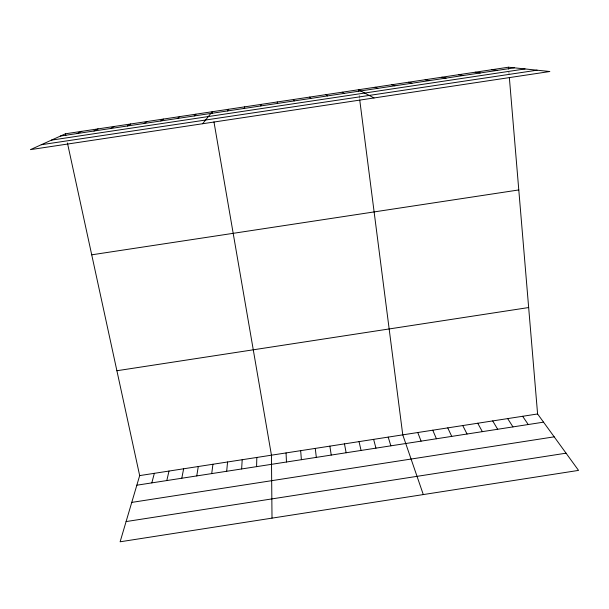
<?xml version="1.0" encoding="UTF-8"?>
<svg xmlns="http://www.w3.org/2000/svg" width="609" height="609" viewBox="0 0 609 609"><rect width="100%" height="100%" fill="white"/><g stroke="black" fill="none" stroke-linecap="round" stroke-linejoin="round"><path stroke-width="0.46" stroke-dasharray="3.04 2.28" d="M359.135 95.324L359.614 99.039M508.873 71.87L509.109 74.663"/><path stroke-width="0.91" d="M256.587 466.639L256.823 457.458M241.636 468.96L242.199 459.719M226.685 471.275L227.568 461.987M260.842 105.936L261.01 104.398M211.719 473.596L212.937 464.256M196.753 475.918L198.29 466.524M181.787 478.24L183.644 468.793M166.805 480.562L168.99 471.061M151.824 482.884L154.336 473.33M67.432 142.978L139.674 475.599L120.118 541.789L578.55 470.399L537.595 413.968L509.345 77.457M244.186 108.44L244.749 106.841M227.515 110.945L228.482 109.285M202.63 123.741L212.214 111.736L212.526 113.578M194.157 115.954L195.931 114.18M177.47 118.466L179.64 116.623M160.768 120.978L163.349 119.075M144.067 123.482L147.043 121.526M127.357 125.994L130.737 123.977M110.632 128.507L114.423 126.428M93.908 131.026L98.102 128.88M77.176 133.538L81.773 131.331M65.437 133.79L30.45 149.631L549.828 71.519L508.485 67.211L65.437 133.79L65.833 135.624M139.674 475.599L537.595 413.968M136.835 485.206L543.54 422.159M131.75 502.402L554.19 436.836M126.086 521.578L566.05 453.18M116.898 370.736L528.658 307.545M91.723 254.821L518.784 189.947M60.436 136.051L514.399 67.827M51.415 140.139L525.065 68.939M41.26 144.736L537.062 70.187M491.836 69.715L497.347 70.393M475.187 72.22L480.288 72.958M458.524 74.717L463.221 75.524M441.86 77.221L446.146 78.089M425.189 79.733L429.063 80.654M408.51 82.238L411.973 83.22M391.823 84.742L394.876 85.793M375.129 87.254L377.77 88.366M374.033 97.958L358.419 89.759L358.663 91.616M342.205 92.203L344.039 93.428M325.982 94.639L327.414 95.933M309.745 97.075L310.78 98.43M522.636 416.282L528.254 424.534M507.67 418.604L512.961 426.901M492.704 420.918L497.667 429.269M477.73 423.24L482.358 431.644M462.749 425.562L467.05 434.019M447.76 427.883L451.733 436.394M293.508 99.518L294.147 100.934M432.771 430.205L436.409 438.769M417.766 432.527L421.078 441.144M423.301 494.577L402.762 434.849L359.736 99.96M388.199 437.11L390.856 445.826M373.622 439.363L375.959 448.14M359.044 441.624L361.061 450.447M344.458 443.885L346.148 452.761M213.965 121.884L271.447 455.189L272.01 518.137M277.262 101.954L277.498 103.431M329.865 446.146L331.235 455.068M315.272 448.407L316.322 457.382M508.485 67.211L508.637 69.076M300.663 450.668L301.394 459.696M286.055 452.929L286.466 462.01"/></g></svg>
